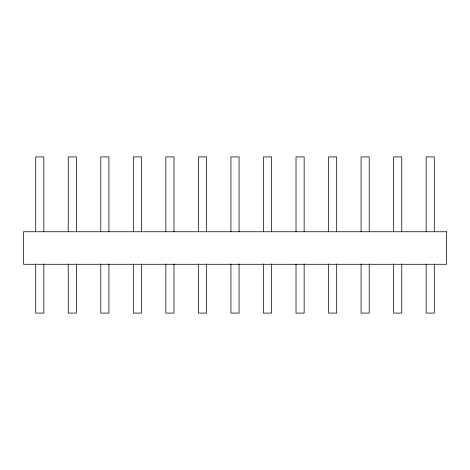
<?xml version="1.0" encoding="UTF-8"?>
<svg xmlns="http://www.w3.org/2000/svg" width="470" height="470" viewBox="0 0 470 470"><rect width="100%" height="100%" fill="white"/><g stroke="black" fill="none" stroke-linecap="round" stroke-linejoin="round"><path stroke-width="0.7" d="M434.298 231.698L434.298 156.91L426.161 156.91L426.161 231.698M434.298 263.964L434.298 313.09L426.161 313.09L426.161 263.964M401.762 231.698L401.762 156.91L393.625 156.91L393.625 231.698M401.762 263.964L401.762 313.09L393.625 313.09L393.625 263.964M369.22 231.698L369.22 156.91L361.089 156.91L361.089 231.698M369.22 263.964L369.22 313.09L361.089 313.09L361.089 263.964M336.685 231.698L336.685 156.91L328.548 156.91L328.548 231.698M336.685 263.964L336.685 313.09L328.548 313.09L328.548 263.964M304.143 231.698L304.143 156.91L296.012 156.91L296.012 231.698M304.143 263.964L304.143 313.09L296.012 313.09L296.012 263.964M271.607 231.698L271.607 156.91L263.47 156.91L263.47 231.698M271.607 263.964L271.607 313.09L263.47 313.09L263.47 263.964M239.066 231.698L239.066 156.91L230.934 156.91L230.934 231.698M239.066 263.964L239.066 313.09L230.934 313.09L230.934 263.964M206.53 231.698L206.53 156.91L198.393 156.91L198.393 231.698M206.53 263.964L206.53 313.09L198.393 313.09L198.393 263.964M173.988 231.698L173.988 156.91L165.857 156.91L165.857 231.698M173.988 263.964L173.988 313.09L165.857 313.09L165.857 263.964M141.452 231.698L141.452 156.91L133.315 156.91L133.315 231.698M141.452 263.964L141.452 313.09L133.315 313.09L133.315 263.964M108.911 231.698L108.911 156.91L100.78 156.91L100.78 231.698M108.911 263.964L108.911 313.09L100.78 313.09L100.78 263.964M76.375 231.698L76.375 156.91L68.238 156.91L68.238 231.698M76.375 263.964L76.375 313.09L68.238 313.09L68.238 263.964M43.839 231.698L43.839 156.91L35.702 156.91L35.702 231.698M43.839 263.964L43.839 313.09L35.702 313.09L35.702 263.964M446.5 231.745L23.5 231.745L23.5 264.287L446.5 264.287L446.5 231.745"/></g></svg>
